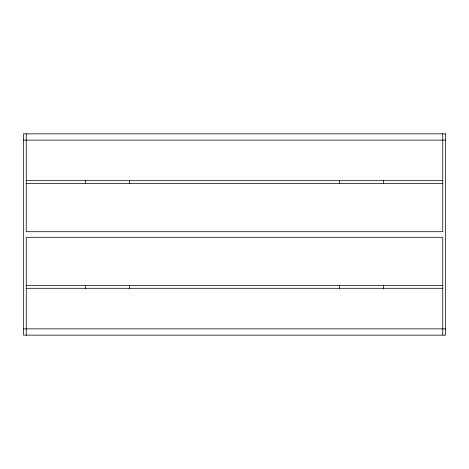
<?xml version="1.0" encoding="UTF-8"?>
<svg xmlns="http://www.w3.org/2000/svg" width="469" height="469" viewBox="0 0 469 469"><rect width="100%" height="100%" fill="white"/><g stroke="black" fill="none" stroke-linecap="round" stroke-linejoin="round"><path stroke-width="0.7" d="M23.45 140.125L445.55 140.125M26.241 180.694L442.759 180.694M26.241 183.479L442.759 183.479M26.241 285.521L442.759 285.521M26.241 288.306L442.759 288.306M23.45 328.875L445.55 328.875M442.759 133.853L442.759 231.709L26.241 231.709L26.241 133.853M442.759 335.147L442.759 237.291L26.241 237.291L26.241 335.147M383.654 180.102L383.654 183.719M383.654 285.281L383.654 288.898M339.603 180.342L339.603 183.315M339.603 285.685L339.603 288.658M129.397 180.342L129.397 183.315M129.397 285.685L129.397 288.658M85.346 180.102L85.346 183.719M85.346 285.281L85.346 288.898M445.55 133.853L23.45 133.853L23.45 335.147L445.55 335.147L445.55 133.853"/></g></svg>
